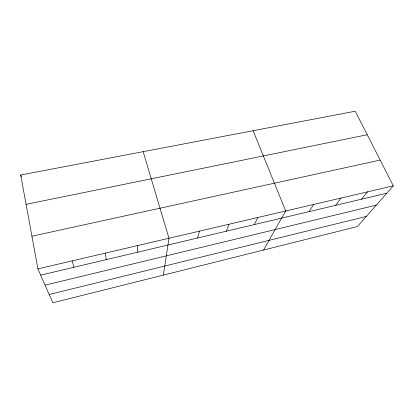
<?xml version="1.0" encoding="UTF-8"?>
<svg xmlns="http://www.w3.org/2000/svg" width="414" height="414" viewBox="0 0 414 414"><rect width="100%" height="100%" fill="white"/><g stroke="black" fill="none" stroke-linecap="round" stroke-linejoin="round"><path stroke-width="0.62" d="M137.5 252.224L137.665 245.569M163.37 275.103L168.99 238.252L143.141 151.674M197.571 238.009L199.419 231.141M226.37 231.193L228.989 224.233M254.393 224.559L257.741 217.516M263.558 250.03L285.707 210.985L253.099 130.71M309.015 211.632L313.729 204.438M335.635 205.328L340.981 198.068M361.551 199.196L367.492 191.873M393.3 185.845L357.406 226.546L52.816 302.769L37.912 268.872L20.7 175.018L355.243 111.231L393.3 185.845L37.912 268.872M49.183 294.504L366.323 216.429M45.074 285.153L376.285 205.137M40.67 275.144L386.795 193.224M31.925 236.213L380.161 160.089M26.077 204.35L367.239 134.747M20.7 175.018L21.347 176.809M72.171 260.867L73.894 267.278M105.404 253.104L106.16 259.645"/></g></svg>
